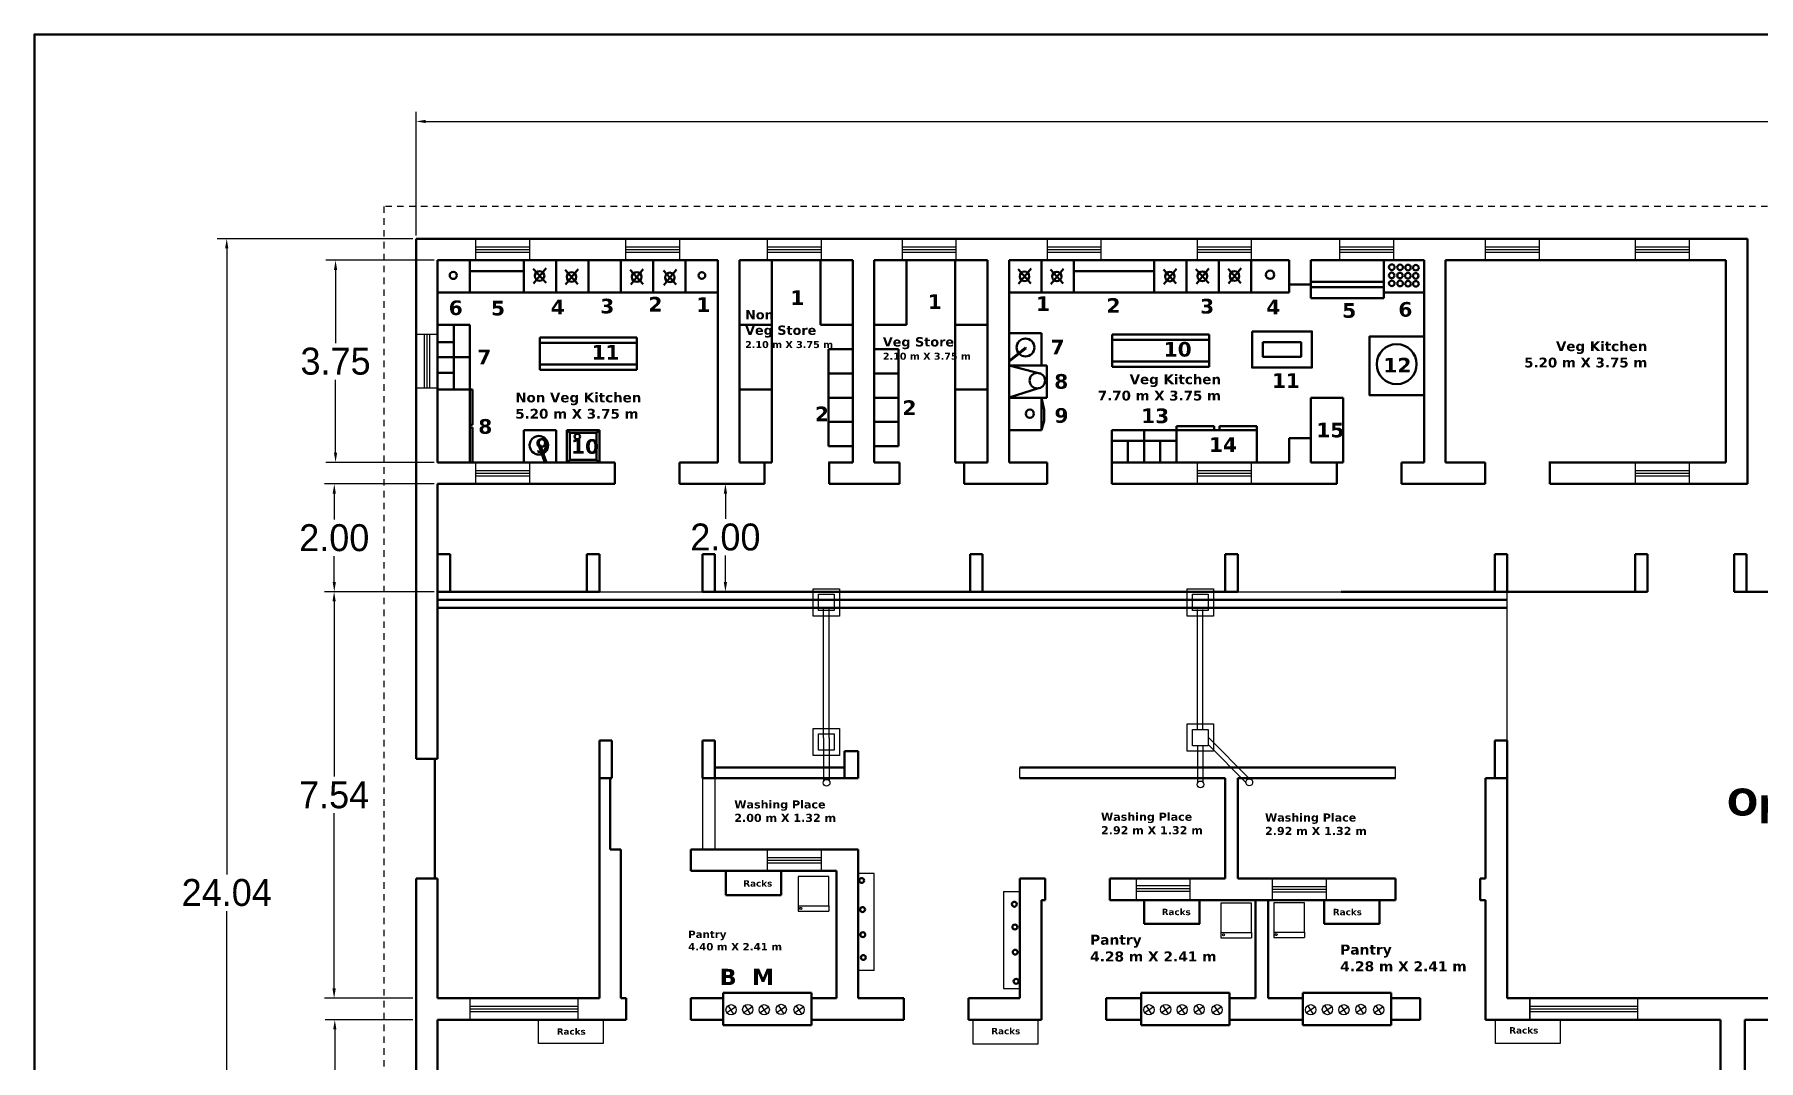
# Model space of a CAD drawing. Header units: inches. Extents: x 23 to 232, y -46 to 52.
# Drawn here: x 23.4 to 55.38, y 32.19 to 51.22 of the extents above; entities that cross this region are included whole.
import ezdxf

# ---------------------------------------------------------------- set-up
doc = ezdxf.new("R2010")
doc.units = ezdxf.units.IN
doc.header["$MEASUREMENT"] = 0
doc.linetypes.add('ACAD_ISO02W100', pattern=[15, 12, -3])
doc.dimstyles.get("Standard").update_dxf_attribs({"dimtxt": 0.18, "dimasz": 0.18, "dimexe": 0.18, "dimexo": 0.0625, "dimgap": 0.09, "dimtad": 0, "dimtih": 1, "dimtoh": 1, "dimdec": 4, "dimzin": 0, "dimdsep": 46, "dimtxsty": 'Standard', "dimcen": 0.09, "dimadec": 0, "dimazin": 0, "dimtfac": 1, "dimtdec": 4, "dimtofl": 0, "dimtmove": 0, "dimatfit": 3, "dimfxl": 1, "dimtolj": 1, "dimtzin": 0, "dimarcsym": 0})

# ---------------------------------------------------------------- blocks, each defined once
blk = doc.blocks.new('*D1')
at = {"color": 0, "lineweight": -2}
for p, q in [((30.417, 47.435), (26.787, 47.435)), ((26.967, 47.255), (26.967, 35.642)), ((26.967, 23.575), (26.967, 34.962)), ((30.417, 23.395), (26.787, 23.395))]:
    blk.add_line(p, q, dxfattribs=at)
at = {"color": 0}
for points in [[(26.937, 47.255), (26.997, 47.255), (26.967, 47.435)], [(26.937, 23.575), (26.997, 23.575), (26.967, 23.395)]]:
    blk.add_solid(points, dxfattribs=at)
at = {"layer": 'Defpoints', "color": 0}
for p in [(26.967, 47.435), (30.479, 47.435), (30.479, 23.395)]:
    blk.add_point(p, dxfattribs=at)
at = {"color": 0, "insert": (26.967, 35.302), "char_height": 0.5, "attachment_point": 5}
blk.add_mtext('\\A1;24.04', dxfattribs=at)
blk = doc.blocks.new('*D2')
at = {"color": 0, "lineweight": -2}
for p, q in [((30.479, 47.497), (30.479, 49.791)), ((30.659, 49.611), (58.234, 49.611)), ((87.989, 49.611), (60.414, 49.611)), ((88.169, 47.497), (88.169, 49.791))]:
    blk.add_line(p, q, dxfattribs=at)
at = {"color": 0}
for points in [[(30.659, 49.641), (30.659, 49.581), (30.479, 49.611)], [(87.989, 49.641), (87.989, 49.581), (88.169, 49.611)]]:
    blk.add_solid(points, dxfattribs=at)
at = {"layer": 'Defpoints', "color": 0}
for p in [(88.169, 49.611), (30.479, 47.435), (88.169, 47.435)]:
    blk.add_point(p, dxfattribs=at)
at = {"color": 0, "insert": (59.324, 49.611), "char_height": 0.5, "attachment_point": 5}
blk.add_mtext('\\A1;57.69', dxfattribs=at)
blk = doc.blocks.new('*D7')
at = {"color": 0, "lineweight": -2}
for p, q in [((36.218, 42.885), (36.398, 42.885)), ((36.218, 42.705), (36.218, 42.238)), ((36.218, 41.065), (36.218, 41.558)), ((36.085, 40.885), (36.398, 40.885))]:
    blk.add_line(p, q, dxfattribs=at)
at = {"color": 0}
for points in [[(36.188, 42.705), (36.248, 42.705), (36.218, 42.885)], [(36.188, 41.065), (36.248, 41.065), (36.218, 40.885)]]:
    blk.add_solid(points, dxfattribs=at)
at = {"layer": 'Defpoints', "color": 0}
for p in [(36.156, 42.885), (36.023, 40.885), (36.218, 40.885)]:
    blk.add_point(p, dxfattribs=at)
at = {"color": 0, "insert": (36.218, 41.898), "char_height": 0.5, "attachment_point": 5}
blk.add_mtext('\\A1;2.00', dxfattribs=at)
blk = doc.blocks.new('*D8')
at = {"color": 0, "lineweight": -2}
for p, q in [((30.817, 40.885), (28.779, 40.885)), ((28.959, 40.705), (28.959, 37.455)), ((28.959, 33.525), (28.959, 36.775)), ((30.417, 33.345), (28.779, 33.345))]:
    blk.add_line(p, q, dxfattribs=at)
at = {"color": 0}
for points in [[(28.929, 40.705), (28.989, 40.705), (28.959, 40.885)], [(28.929, 33.525), (28.989, 33.525), (28.959, 33.345)]]:
    blk.add_solid(points, dxfattribs=at)
at = {"layer": 'Defpoints', "color": 0}
for p in [(28.959, 40.885), (30.879, 40.885), (30.479, 33.345)]:
    blk.add_point(p, dxfattribs=at)
at = {"color": 0, "insert": (28.959, 37.115), "char_height": 0.5, "attachment_point": 5}
blk.add_mtext('\\A1;7.54', dxfattribs=at)
blk = doc.blocks.new('*D9')
at = {"color": 0, "lineweight": -2}
for p, q in [((30.417, 32.945), (28.792, 32.945)), ((28.972, 32.765), (28.972, 28.71)), ((28.972, 23.975), (28.972, 28.03)), ((30.817, 23.795), (28.792, 23.795))]:
    blk.add_line(p, q, dxfattribs=at)
at = {"color": 0}
for points in [[(28.942, 32.765), (29.002, 32.765), (28.972, 32.945)], [(28.942, 23.975), (29.002, 23.975), (28.972, 23.795)]]:
    blk.add_solid(points, dxfattribs=at)
at = {"layer": 'Defpoints', "color": 0}
for p in [(30.479, 32.945), (28.972, 23.795), (30.879, 23.795)]:
    blk.add_point(p, dxfattribs=at)
at = {"color": 0, "insert": (28.972, 28.37), "char_height": 0.5, "attachment_point": 5}
blk.add_mtext('\\A1;9.15', dxfattribs=at)
blk = doc.blocks.new('*D10')
at = {"color": 0, "lineweight": -2}
for p, q in [((30.817, 42.885), (28.782, 42.885)), ((28.962, 42.705), (28.962, 42.225)), ((28.962, 41.065), (28.962, 41.545)), ((30.817, 40.885), (28.782, 40.885))]:
    blk.add_line(p, q, dxfattribs=at)
at = {"color": 0}
for points in [[(28.932, 42.705), (28.992, 42.705), (28.962, 42.885)], [(28.932, 41.065), (28.992, 41.065), (28.962, 40.885)]]:
    blk.add_solid(points, dxfattribs=at)
at = {"layer": 'Defpoints', "color": 0}
for p in [(30.879, 42.885), (28.962, 40.885), (30.879, 40.885)]:
    blk.add_point(p, dxfattribs=at)
at = {"color": 0, "insert": (28.962, 41.885), "char_height": 0.5, "attachment_point": 5}
blk.add_mtext('\\A1;2.00', dxfattribs=at)
blk = doc.blocks.new('*D11')
at = {"color": 0, "lineweight": -2}
for p, q in [((30.817, 47.035), (28.806, 47.035)), ((28.986, 46.855), (28.986, 45.5)), ((28.986, 43.465), (28.986, 44.82)), ((30.817, 43.285), (28.806, 43.285))]:
    blk.add_line(p, q, dxfattribs=at)
at = {"color": 0}
for points in [[(28.956, 46.855), (29.016, 46.855), (28.986, 47.035)], [(28.956, 43.465), (29.016, 43.465), (28.986, 43.285)]]:
    blk.add_solid(points, dxfattribs=at)
at = {"layer": 'Defpoints', "color": 0}
for p in [(28.986, 47.035), (30.879, 47.035), (30.879, 43.285)]:
    blk.add_point(p, dxfattribs=at)
at = {"color": 0, "insert": (28.986, 45.16), "char_height": 0.5, "attachment_point": 5}
blk.add_mtext('\\A1;3.75', dxfattribs=at)

msp = doc.modelspace()

# ---------------------------------------------------------------- linework, layer by layer
at = {"linetype": 'ACAD_ISO02W100', "ltscale": 0.01}
for p, q in [((88.76924, 48.03499), (29.87924, 48.03499)), ((29.87924, 48.03499), (29.87924, 22.79499))]:
    msp.add_line(p, q, dxfattribs=at)
at = {"lineweight": 40}
for p, q in [((30.47924, 37.78499), (30.47924, 47.43499)), ((30.47924, 47.43499), (55.17924, 47.43499)), ((55.17924, 42.88499), (55.17924, 47.43499)), ((36.07924, 43.28499), (36.07924, 47.03499)), ((49.17924, 43.28499), (49.17924, 47.03499)), ((49.57924, 43.28499), (49.57924, 47.03499)), ((49.57924, 47.03499), (54.77924, 47.03499)), ((49.57924, 43.28499), (49.57924, 47.03499)), ((54.77924, 47.03499), (49.57924, 47.03499)), ((54.77924, 43.28499), (54.77924, 47.03499)), ((54.77924, 43.28499), (54.77924, 47.03499)), ((46.67924, 46.58499), (47.07924, 46.58499)), ((46.67924, 43.28499), (46.67924, 43.73499)), ((46.67924, 43.73499), (47.07924, 43.73499)), ((30.87924, 43.28499), (34.16695, 43.28499)), ((34.16695, 43.28499), (34.16695, 42.88499)), ((35.36695, 43.28499), (36.07924, 43.28499)), ((35.36695, 43.28499), (35.36695, 42.88499)), ((36.9445, 43.28499), (36.9445, 42.88499)), ((38.12924, 43.28499), (38.57924, 43.28499)), ((38.1445, 43.28499), (38.1445, 42.88499)), ((39.44562, 43.28499), (39.44562, 42.88499)), ((40.64562, 43.28499), (40.64562, 42.88499)), ((41.47924, 43.28499), (42.185, 43.28499)), ((42.185, 43.28499), (42.185, 42.88499)), ((43.385, 43.28499), (46.67924, 43.28499)), ((43.385, 43.28499), (43.385, 42.88499)), ((47.56207, 43.28499), (47.56207, 42.88499)), ((48.76207, 43.28499), (49.17924, 43.28499)), ((48.76207, 43.28499), (48.76207, 42.88499)), ((49.57924, 43.28499), (50.31244, 43.28499)), ((50.29152, 43.28499), (49.57924, 43.28499)), ((50.31244, 43.28499), (50.31244, 42.88499)), ((54.77924, 43.28499), (51.49152, 43.28499)), ((51.51244, 43.28499), (54.77924, 43.28499)), ((51.51244, 43.28499), (51.51244, 42.88499)), ((30.87924, 37.78499), (30.87924, 42.88499)), ((30.87924, 42.88499), (34.16695, 42.88499)), ((31.12924, 42.88499), (30.87924, 42.88499)), ((30.87924, 42.88499), (30.87924, 42.38499)), ((35.36695, 42.88499), (36.9445, 42.88499)), ((38.1445, 42.88499), (39.44562, 42.88499)), ((40.64562, 42.88499), (42.185, 42.88499)), ((43.385, 42.88499), (47.56207, 42.88499)), ((48.76207, 42.88499), (50.31244, 42.88499)), ((51.51244, 42.88499), (55.17924, 42.88499)), ((30.87924, 41.38499), (30.87924, 40.88499)), ((30.87924, 41.22499), (30.87924, 40.72499)), ((30.47924, 37.78499), (30.47924, 40.88499)), ((30.87924, 40.88499), (33.87924, 40.88499)), ((30.87924, 40.88499), (31.12924, 40.88499)), ((31.07924, 40.88499), (30.87924, 40.88499)), ((30.87924, 40.73499), (50.71879, 40.73499)), ((33.84924, 40.88499), (33.64924, 40.88499)), ((35.79263, 40.88499), (45.72173, 40.88499)), ((35.99263, 40.88499), (35.79263, 40.88499)), ((45.69173, 40.88499), (45.49173, 40.88499)), ((47.6413, 40.88499), (53.32335, 40.88499)), ((47.8413, 40.88499), (47.6413, 40.88499)), ((54.92924, 40.88499), (62.81924, 40.88499)), ((55.12924, 40.88499), (55.37924, 40.88499)), ((30.87924, 40.58499), (50.71879, 40.58499)), ((30.47924, 37.78499), (30.87924, 37.78499)), ((30.82924, 35.56499), (30.82924, 37.78499)), ((33.87924, 33.34499), (33.87924, 37.42499)), ((34.07924, 37.42499), (33.87924, 37.42499)), ((34.07924, 36.10499), (34.07924, 37.42499)), ((35.79263, 37.42499), (38.42924, 37.42499)), ((36.02263, 37.62499), (38.42924, 37.62499)), ((41.67924, 37.62499), (48.64584, 37.62499)), ((41.67924, 37.42499), (45.49173, 37.42499)), ((45.49173, 37.42499), (45.49173, 35.56499)), ((45.72173, 37.42499), (48.64584, 37.42499)), ((45.72173, 37.42499), (45.72173, 35.56499)), ((50.31879, 37.42499), (50.31879, 35.56499)), ((50.31879, 37.42499), (50.71879, 37.42499)), ((50.71879, 37.62499), (50.71879, 35.56499)), ((33.87924, 33.34499), (33.87924, 36.10499)), ((34.27924, 36.10499), (34.07924, 36.10499)), ((34.27924, 33.34499), (34.27924, 36.10499)), ((38.67924, 36.10499), (35.57665, 36.10499)), ((35.57665, 36.10499), (35.57665, 35.70499)), ((38.67924, 33.34499), (38.67924, 36.10499)), ((30.47924, 23.39499), (30.47924, 35.56499)), ((30.47924, 33.34499), (30.47924, 35.56499)), ((30.47924, 35.56499), (30.87924, 35.56499)), ((30.87924, 33.34499), (30.87924, 35.56499)), ((38.27924, 35.70499), (35.57665, 35.70499)), ((36.22626, 35.25499), (36.22626, 35.70499)), ((37.25275, 35.25499), (37.25275, 35.70499)), ((38.27924, 35.56499), (38.27924, 35.70499)), ((38.27924, 33.34499), (38.27924, 35.56499)), ((41.67924, 35.56499), (42.14962, 35.56499)), ((41.67924, 33.34499), (41.67924, 35.56499)), ((42.14962, 35.56499), (42.14962, 35.16499)), ((42.14962, 35.56499), (42.14962, 35.16499)), ((43.34962, 35.56499), (45.49173, 35.56499)), ((43.34962, 35.56499), (43.34962, 35.16499)), ((43.84199, 35.56499), (45.49173, 35.56499)), ((45.72173, 35.56499), (48.64584, 35.56499)), ((45.72173, 35.56499), (48.64584, 35.56499)), ((48.64584, 35.16499), (48.64584, 35.56499)), ((50.22152, 35.56499), (50.31879, 35.56499)), ((50.22152, 35.16499), (50.22152, 35.56499)), ((50.71879, 35.56499), (50.71879, 33.34499)), ((37.25275, 35.25499), (36.22626, 35.25499)), ((42.07924, 32.94499), (42.07924, 35.16499)), ((42.07924, 35.16499), (42.14962, 35.16499)), ((43.34962, 35.16499), (45.72173, 35.16499)), ((43.98873, 34.72557), (43.98873, 35.16499)), ((45.01521, 34.72557), (45.01521, 35.16499)), ((45.72173, 35.16499), (48.64584, 35.16499)), ((46.05454, 35.16499), (46.05454, 33.34499)), ((46.28454, 35.16499), (46.28454, 33.34499)), ((47.32259, 34.72409), (47.32259, 35.16499)), ((48.34908, 34.72409), (48.34908, 35.16499)), ((50.22152, 35.16499), (50.31879, 35.16499)), ((50.22152, 35.16499), (50.22152, 35.16499)), ((50.31879, 35.16499), (50.31879, 32.94499)), ((45.02163, 34.72557), (43.98873, 34.72557)), ((47.32259, 34.72409), (48.34908, 34.72409)), ((33.87924, 33.34499), (30.87924, 33.34499)), ((34.37665, 33.34499), (34.27924, 33.34499)), ((34.37665, 33.34499), (34.37665, 32.94499)), ((35.57665, 33.34499), (35.57665, 32.94499)), ((36.17665, 33.34499), (35.57665, 33.34499)), ((36.17665, 33.34499), (36.17665, 32.94499)), ((38.27924, 33.34499), (37.81643, 33.34499)), ((39.52924, 33.34499), (38.67924, 33.34499)), ((39.52924, 32.94499), (39.52924, 33.34499)), ((41.67924, 33.34499), (40.72924, 33.34499)), ((40.72924, 32.94499), (40.72924, 33.34499)), ((41.10643, 33.34499), (40.94237, 33.34499)), ((43.92924, 33.34499), (43.27924, 33.34499)), ((43.27924, 32.94499), (43.27924, 33.34499)), ((46.05454, 33.34499), (45.56901, 33.34499)), ((46.28454, 33.34499), (46.92901, 33.34499)), ((49.10879, 33.34499), (48.56879, 33.34499)), ((49.10879, 33.34499), (49.10879, 32.94499)), ((50.31879, 33.34499), (50.31879, 32.94499)), ((55.12924, 33.34499), (50.71879, 33.34499)), ((58.02424, 33.34499), (55.12924, 33.34499)), ((30.87924, 23.79499), (30.87924, 32.94499)), ((34.37665, 32.94499), (30.87924, 32.94499)), ((36.17665, 32.94499), (35.57665, 32.94499)), ((39.52924, 32.94499), (37.81643, 32.94499)), ((42.07924, 32.94499), (40.72924, 32.94499)), ((41.22548, 32.94499), (41.08665, 32.94499)), ((41.22548, 32.94499), (41.10586, 32.94499)), ((43.92924, 32.94499), (43.27924, 32.94499)), ((43.27924, 32.94499), (43.92924, 32.94499)), ((46.68454, 32.94499), (45.56901, 32.94499)), ((45.56901, 32.94499), (46.92901, 32.94499)), ((49.10879, 32.94499), (48.56879, 32.94499)), ((50.39924, 32.94499), (50.31879, 32.94499)), ((54.52335, 32.94499), (50.39924, 32.94499)), ((54.67924, 32.94499), (54.52335, 32.94499)), ((54.67924, 23.79499), (54.67924, 32.94499)), ((54.67924, 23.79499), (54.67924, 32.94499)), ((55.12924, 23.79499), (55.12924, 32.94499)), ((58.02424, 32.94499), (55.12924, 32.94499))]:
    msp.add_line(p, q, dxfattribs=at)
at = {"color": 6}
for p, q in [((31.58231, 47.43499), (31.58231, 47.03499)), ((32.58231, 47.43499), (32.58231, 47.03499)), ((34.36695, 47.43499), (34.36695, 47.03499)), ((35.36695, 47.43499), (35.36695, 47.03499)), ((36.99307, 47.43499), (36.99307, 47.03499)), ((37.99307, 47.43499), (37.99307, 47.03499)), ((39.49419, 47.43499), (39.49419, 47.03499)), ((40.49419, 47.43499), (40.49419, 47.03499)), ((42.185, 47.43499), (42.185, 47.03499)), ((43.185, 47.43499), (43.185, 47.03499)), ((44.96965, 47.43499), (44.96965, 47.03499)), ((45.96965, 47.43499), (45.96965, 47.03499)), ((47.61064, 47.43499), (47.61064, 47.03499)), ((48.61064, 47.43499), (48.61064, 47.03499)), ((50.31244, 47.43499), (50.31244, 47.03499)), ((53.09709, 47.43499), (53.09709, 47.03499)), ((54.09709, 47.43499), (54.09709, 47.03499)), ((31.58231, 47.28499), (32.58231, 47.28499)), ((31.58231, 47.23499), (32.58231, 47.23499)), ((31.58231, 47.18499), (32.58231, 47.18499)), ((34.36695, 47.28499), (35.36695, 47.28499)), ((34.36695, 47.23499), (35.36695, 47.23499)), ((34.36695, 47.18499), (35.36695, 47.18499)), ((36.99307, 47.28499), (37.99307, 47.28499)), ((36.99307, 47.23499), (37.99307, 47.23499)), ((36.99307, 47.18499), (37.99307, 47.18499)), ((39.49419, 47.28499), (40.49419, 47.28499)), ((39.49419, 47.23499), (40.49419, 47.23499)), ((39.49419, 47.18499), (40.49419, 47.18499)), ((42.185, 47.28499), (43.185, 47.28499)), ((42.185, 47.23499), (43.185, 47.23499)), ((42.185, 47.18499), (43.185, 47.18499)), ((44.96965, 47.28499), (45.96965, 47.28499)), ((44.96965, 47.23499), (45.96965, 47.23499)), ((44.96965, 47.18499), (45.96965, 47.18499)), ((47.61064, 47.28499), (48.61064, 47.28499)), ((47.61064, 47.23499), (48.61064, 47.23499)), ((47.61064, 47.18499), (48.61064, 47.18499)), ((50.31244, 47.28499), (51.31244, 47.28499)), ((50.31244, 47.23499), (51.31244, 47.23499)), ((50.31244, 47.18499), (51.31244, 47.18499)), ((53.09709, 47.28499), (54.09709, 47.28499)), ((53.09709, 47.23499), (54.09709, 47.23499)), ((53.09709, 47.18499), (54.09709, 47.18499)), ((30.87924, 45.65999), (30.47924, 45.65999)), ((30.62924, 45.65999), (30.62924, 44.65999)), ((30.67924, 45.65999), (30.67924, 44.65999)), ((30.72924, 45.65999), (30.72924, 44.65999)), ((30.87924, 44.65999), (30.47924, 44.65999)), ((31.58231, 43.28499), (31.58231, 42.88499)), ((32.58231, 43.28499), (32.58231, 42.88499)), ((44.96965, 43.28499), (44.96965, 42.88499)), ((45.96965, 43.28499), (45.96965, 42.88499)), ((53.09709, 43.28499), (53.09709, 42.88499)), ((54.09709, 43.28499), (54.09709, 42.88499)), ((31.58231, 43.13499), (32.58231, 43.13499)), ((31.58231, 43.08499), (32.58231, 43.08499)), ((31.58231, 43.03499), (32.58231, 43.03499)), ((44.96965, 43.13499), (45.96965, 43.13499)), ((44.96965, 43.08499), (45.96965, 43.08499)), ((44.96965, 43.03499), (45.96965, 43.03499)), ((53.09709, 43.13499), (54.09709, 43.13499)), ((53.09709, 43.08499), (54.09709, 43.08499)), ((53.09709, 43.03499), (54.09709, 43.03499)), ((36.99342, 36.10499), (36.99342, 35.70499)), ((37.99342, 35.94774), (36.99342, 35.94774)), ((37.99342, 35.89774), (36.99342, 35.89774)), ((37.99342, 35.89774), (36.99342, 35.89774)), ((37.99342, 35.84774), (36.99342, 35.84774)), ((37.99342, 36.10499), (37.99342, 35.70499)), ((43.84199, 35.17521), (43.84199, 35.57521)), ((44.84199, 35.17521), (44.84199, 35.57521)), ((46.36596, 35.15774), (46.36596, 35.55774)), ((47.36596, 35.15774), (47.36596, 35.55774)), ((43.84199, 35.43247), (44.84199, 35.43247)), ((43.84199, 35.38247), (44.84199, 35.38247)), ((43.84199, 35.38247), (44.84199, 35.38247)), ((43.84199, 35.33247), (44.84199, 35.33247)), ((46.36596, 35.41499), (47.36596, 35.41499)), ((46.36596, 35.36499), (47.36596, 35.36499)), ((46.36596, 35.36499), (47.36596, 35.36499)), ((46.36596, 35.31499), (47.36596, 35.31499)), ((31.47924, 33.34499), (31.47924, 32.94499)), ((33.47924, 33.34499), (33.47924, 32.94499)), ((51.13879, 33.34499), (51.13879, 32.94499)), ((51.13879, 32.94499), (51.13879, 33.34499)), ((53.13879, 33.34499), (53.13879, 32.94499)), ((31.47924, 33.19499), (33.47924, 33.19499)), ((31.47924, 33.14499), (33.47924, 33.14499)), ((31.47924, 33.14499), (33.47924, 33.14499)), ((31.47924, 33.09499), (33.47924, 33.09499)), ((51.13879, 33.19499), (53.13879, 33.19499)), ((51.13879, 33.14499), (53.13879, 33.14499)), ((51.13879, 33.14499), (53.13879, 33.14499)), ((51.13879, 33.09499), (53.13879, 33.09499))]:
    msp.add_line(p, q, dxfattribs=at)
for p, q in [((51.31244, 47.43499), (51.31244, 47.03499)), ((32.78035, 43.60908), (32.75844, 43.60164)), ((33.87924, 40.88499), (35.79263, 40.88499)), ((45.69173, 40.88499), (47.6413, 40.88499)), ((50.71879, 37.62499), (50.71879, 40.88499)), ((38.04015, 38.176), (38.04015, 40.58499)), ((38.14015, 38.176), (38.14015, 40.58499)), ((44.97581, 38.3322), (44.97581, 40.5544)), ((45.07581, 38.3322), (45.07581, 40.5544)), ((38.04015, 38.176), (38.04015, 37.37104)), ((38.14015, 38.176), (38.14015, 37.38436)), ((45.94481, 37.41091), (45.17204, 38.19037)), ((44.97581, 38.02668), (44.97581, 37.34045)), ((45.07581, 38.02668), (45.07581, 37.35377)), ((45.87561, 37.33867), (45.17204, 38.04834)), ((35.79263, 37.42499), (35.79263, 36.10499)), ((36.02263, 37.42499), (36.02263, 36.10499)), ((41.67924, 37.42499), (41.67924, 37.62499)), ((48.64584, 37.42499), (48.64584, 37.62499)), ((38.67924, 33.34499), (38.67924, 36.10499)), ((38.97924, 35.66062), (38.67924, 35.66062)), ((38.97924, 33.86062), (38.97924, 35.66062)), ((41.37635, 35.3266), (41.37635, 33.5266)), ((41.37635, 35.3266), (41.67635, 35.3266)), ((37.56866, 35.05623), (37.56866, 34.95623)), ((37.56866, 34.95623), (38.13826, 34.95623)), ((38.13826, 35.05623), (38.13826, 34.95623)), ((45.41047, 34.56287), (45.41047, 34.46287)), ((45.98006, 34.56287), (45.98006, 34.46287)), ((46.38996, 34.56852), (46.38996, 34.46852)), ((46.95956, 34.56852), (46.95956, 34.46852)), ((45.41047, 34.46287), (45.98006, 34.46287)), ((46.38996, 34.46852), (46.95956, 34.46852)), ((38.67924, 33.48159), (38.67924, 34.08159)), ((38.67924, 33.48159), (38.67924, 33.93159)), ((38.97924, 33.86062), (38.67924, 33.86062)), ((41.37635, 33.5266), (41.67635, 33.5266)), ((32.75025, 32.50499), (32.75025, 32.94499)), ((33.95025, 32.94499), (33.95025, 32.50499)), ((40.81209, 32.48936), (40.81209, 32.94499)), ((42.01209, 32.94499), (42.01209, 32.48936)), ((50.31879, 32.94499), (50.81924, 32.94499)), ((50.5055, 32.50592), (50.5055, 32.94499)), ((51.7055, 32.94499), (51.7055, 32.50592)), ((33.95025, 32.50499), (32.75025, 32.50499)), ((42.01209, 32.48936), (40.81209, 32.48936)), ((51.7055, 32.50592), (50.5055, 32.50592))]:
    msp.add_line(p, q)
at = {"color": 3, "lineweight": 40}
for p, q in [((30.87924, 43.28499), (30.87924, 47.03499)), ((30.87924, 47.03499), (36.07924, 47.03499)), ((31.47924, 46.43499), (31.47924, 47.03499)), ((32.47924, 46.43499), (32.47924, 47.03499)), ((33.07924, 46.43499), (33.07924, 47.03499)), ((33.67924, 46.43499), (33.67924, 47.03499)), ((34.27924, 46.43499), (34.27924, 47.03499)), ((34.87924, 46.43499), (34.87924, 47.03499)), ((35.47924, 46.43499), (35.47924, 47.03499)), ((36.47924, 43.28499), (36.47924, 47.03499)), ((36.47924, 47.03499), (38.57924, 47.03499)), ((37.07924, 43.28499), (37.07924, 47.03499)), ((37.97924, 45.83499), (37.97924, 47.03499)), ((38.57924, 43.28499), (38.57924, 47.03499)), ((38.97924, 43.28499), (38.97924, 47.03499)), ((38.97924, 47.03499), (41.07924, 47.03499)), ((39.57924, 45.83499), (39.57924, 47.03499)), ((40.47924, 43.28499), (40.47924, 47.03499)), ((41.07924, 43.28499), (41.07924, 47.03499)), ((41.47924, 43.28499), (41.47924, 47.03499)), ((41.47924, 47.03499), (46.67924, 47.03499)), ((42.07924, 46.43499), (42.07924, 47.03499)), ((42.67924, 46.43499), (42.67924, 47.03499)), ((44.16965, 46.43499), (44.16965, 47.03499)), ((44.76965, 46.43499), (44.76965, 47.03499)), ((45.36965, 46.43499), (45.36965, 47.03499)), ((45.96965, 46.43499), (45.96965, 47.03499)), ((46.67924, 46.43499), (46.67924, 47.03499)), ((47.07924, 46.33499), (47.07924, 47.03499)), ((47.07924, 47.03499), (49.17924, 47.03499)), ((48.42924, 46.33499), (48.42924, 47.03499)), ((31.47924, 46.83499), (32.47924, 46.83499)), ((32.6521, 46.87456), (32.89017, 46.61367)), ((32.89401, 46.88991), (32.65978, 46.60216)), ((33.24342, 46.85538), (33.48149, 46.59449)), ((33.48533, 46.87072), (33.2511, 46.58298)), ((34.45294, 46.85538), (34.69101, 46.59449)), ((34.69485, 46.87072), (34.46062, 46.58298)), ((35.0673, 46.84771), (35.30536, 46.58681)), ((35.3092, 46.86305), (35.07498, 46.5753)), ((41.64709, 46.86747), (41.88515, 46.60658)), ((41.88899, 46.88282), (41.65477, 46.59507)), ((42.24758, 46.86398), (42.48564, 46.60309)), ((42.48948, 46.87933), (42.25526, 46.59158)), ((42.67924, 46.83499), (44.16965, 46.83499)), ((44.34376, 46.86276), (44.58182, 46.60187)), ((44.58566, 46.87811), (44.35144, 46.59036)), ((44.94635, 46.86828), (45.18442, 46.60739)), ((45.18826, 46.88363), (44.95403, 46.59588)), ((45.54342, 46.87381), (45.78148, 46.61292)), ((45.78532, 46.88916), (45.5511, 46.60141)), ((30.87924, 46.43499), (36.07924, 46.43499)), ((41.47924, 46.43499), (46.67924, 46.43499)), ((47.07924, 46.63499), (48.42924, 46.63499)), ((47.07924, 46.53499), (48.42924, 46.53499)), ((48.42924, 46.43499), (49.17924, 46.43499)), ((47.07924, 46.33499), (48.42924, 46.33499)), ((30.87924, 45.83499), (31.47924, 45.83499)), ((31.17924, 44.63499), (31.17924, 45.83499)), ((31.47924, 43.28499), (31.47924, 45.83499)), ((36.47924, 45.83499), (37.07924, 45.83499)), ((37.97924, 45.83499), (38.57924, 45.83499)), ((38.97924, 45.83499), (39.57924, 45.83499)), ((40.47924, 45.83499), (41.07924, 45.83499)), ((31.17924, 45.51449), (30.87924, 45.51449)), ((32.77622, 45.6028), (32.77622, 45.0028)), ((34.57622, 45.6028), (32.77622, 45.6028)), ((34.57622, 45.5028), (32.77622, 45.5028)), ((34.57622, 45.0028), (34.57622, 45.6028)), ((41.47924, 45.68499), (42.07924, 45.68499)), ((41.78435, 45.41667), (41.47924, 45.17208)), ((41.78435, 45.41667), (41.79361, 45.39588)), ((42.07924, 45.08499), (42.07924, 45.68499)), ((42.07924, 45.08499), (42.07924, 45.68499)), ((43.38983, 45.65847), (43.38983, 45.05847)), ((45.18983, 45.65847), (43.38983, 45.65847)), ((45.18983, 45.55847), (43.38983, 45.55847)), ((45.18983, 45.05847), (45.18983, 45.65847)), ((30.87924, 45.23499), (31.47924, 45.23499)), ((32.77622, 45.1028), (34.57622, 45.1028)), ((38.12924, 43.58499), (38.12924, 45.38499)), ((38.12924, 45.38499), (38.57924, 45.38499)), ((39.42924, 45.38499), (38.97924, 45.38499)), ((39.42924, 43.58499), (39.42924, 45.38499)), ((41.79361, 45.39588), (41.47924, 45.15999)), ((43.38983, 45.15847), (45.18983, 45.15847)), ((31.17924, 44.94405), (30.87924, 44.94405)), ((32.77622, 45.0028), (34.57622, 45.0028)), ((38.12924, 44.93499), (38.57924, 44.93499)), ((39.42924, 44.93499), (38.97924, 44.93499)), ((41.47924, 45.08499), (42.17924, 45.08499)), ((41.47924, 45.08499), (42.07646, 44.92624)), ((42.17924, 44.48499), (42.17924, 45.08499)), ((43.38983, 45.05847), (45.18983, 45.05847)), ((30.87924, 44.63499), (31.52924, 44.63499)), ((31.52924, 43.98499), (31.52924, 44.63499)), ((36.47924, 44.63499), (37.07924, 44.63499)), ((38.12924, 44.48499), (38.57924, 44.48499)), ((39.42924, 44.48499), (38.97924, 44.48499)), ((40.47924, 44.63499), (41.07924, 44.63499)), ((41.4789, 44.48743), (42.02415, 44.66)), ((41.47924, 44.48499), (42.17924, 44.48499)), ((42.07924, 43.88499), (42.07924, 44.48499)), ((42.07924, 43.88499), (42.07924, 44.48499)), ((42.13419, 44.26237), (42.07924, 44.48499)), ((47.07924, 43.28499), (47.07924, 44.48499)), ((47.07924, 44.48499), (47.67924, 44.48499)), ((47.67924, 43.28499), (47.67924, 44.48499)), ((42.13419, 44.26237), (42.13419, 44.05409)), ((31.47924, 43.98499), (31.52924, 43.98499)), ((31.47924, 43.93499), (31.52924, 43.93499)), ((31.52924, 43.28499), (31.52924, 43.93499)), ((32.47924, 43.88499), (32.47924, 43.28499)), ((33.07924, 43.88499), (32.47924, 43.88499)), ((33.07924, 43.88499), (33.07924, 43.28499)), ((33.27924, 43.88499), (33.87924, 43.88499)), ((33.27924, 43.88499), (33.27924, 43.28499)), ((33.32924, 43.83499), (33.27924, 43.88499)), ((33.32924, 43.83499), (33.82924, 43.83499)), ((33.32924, 43.83499), (33.32924, 43.33499)), ((33.82924, 43.83499), (33.87924, 43.88499)), ((33.82924, 43.83499), (33.82924, 43.33499)), ((33.87924, 43.88499), (33.87924, 43.28499)), ((38.12924, 44.03499), (38.57924, 44.03499)), ((39.42924, 44.03499), (38.97924, 44.03499)), ((41.47924, 43.88499), (42.07924, 43.88499)), ((42.13419, 44.05409), (42.07924, 43.88499)), ((43.385, 43.88499), (46.07924, 43.88499)), ((43.385, 43.28499), (43.385, 43.88499)), ((43.985, 43.28499), (43.985, 43.88499)), ((44.585, 43.95499), (45.28212, 43.95499)), ((44.585, 43.28499), (44.585, 43.95499)), ((45.28212, 43.95499), (45.28212, 43.88499)), ((45.38212, 43.95499), (46.07924, 43.95499)), ((45.38212, 43.95499), (45.38212, 43.88499)), ((46.07924, 43.28499), (46.07924, 43.95499)), ((32.75844, 43.60164), (32.86585, 43.28499)), ((32.90054, 43.28499), (32.78035, 43.60908)), ((38.12924, 43.58499), (38.57924, 43.58499)), ((39.42924, 43.58499), (38.97924, 43.58499)), ((43.385, 43.68499), (44.585, 43.68499)), ((43.685, 43.28499), (43.685, 43.68499)), ((44.285, 43.28499), (44.285, 43.68499)), ((33.27924, 43.28499), (33.32924, 43.33499)), ((33.32924, 43.33499), (33.82924, 43.33499)), ((33.82924, 43.33499), (33.87924, 43.28499)), ((36.47924, 43.28499), (37.07924, 43.28499)), ((38.97924, 43.28499), (39.44562, 43.28499)), ((40.47924, 43.28499), (41.07924, 43.28499)), ((47.07924, 43.28499), (47.67924, 43.28499))]:
    msp.add_line(p, q, dxfattribs=at)
at = {"color": 1, "lineweight": 40}
for p, q in [((30.87924, 40.88499), (30.87924, 41.58499)), ((30.87924, 41.58499), (31.10924, 41.58499)), ((31.10924, 41.58499), (31.10924, 40.88499)), ((33.64924, 40.88499), (33.64924, 41.58499)), ((33.64924, 41.58499), (33.87924, 41.58499)), ((33.87924, 41.58499), (33.87924, 40.88499)), ((35.79263, 40.88499), (35.79263, 41.58499)), ((35.79263, 41.58499), (36.02263, 41.58499)), ((36.02263, 41.58499), (36.02263, 40.88499)), ((40.75718, 40.88499), (40.75718, 41.58499)), ((40.75718, 41.58499), (40.98718, 41.58499)), ((40.98718, 41.58499), (40.98718, 40.88499)), ((45.49173, 40.88499), (45.49173, 41.58499)), ((45.49173, 41.58499), (45.72173, 41.58499)), ((45.72173, 41.58499), (45.72173, 40.88499)), ((50.48879, 40.88499), (50.48879, 41.58499)), ((50.48879, 41.58499), (50.71879, 41.58499)), ((50.71879, 41.58499), (50.71879, 40.88499)), ((53.09335, 40.88499), (53.09335, 41.58499)), ((53.09335, 41.58499), (53.32335, 41.58499)), ((53.32335, 41.58499), (53.32335, 40.88499)), ((54.92924, 40.88499), (54.92924, 41.58499)), ((54.92924, 41.58499), (55.15924, 41.58499)), ((55.15924, 41.58499), (55.15924, 40.88499)), ((31.10924, 40.88499), (30.87924, 40.88499)), ((33.87924, 40.88499), (33.64924, 40.88499)), ((36.02263, 40.88499), (35.79263, 40.88499)), ((40.98718, 40.88499), (40.75718, 40.88499)), ((45.72173, 40.88499), (45.49173, 40.88499)), ((50.71879, 40.88499), (50.48879, 40.88499)), ((53.32335, 40.88499), (53.09335, 40.88499)), ((55.15924, 40.88499), (54.92924, 40.88499)), ((33.87924, 37.42499), (33.87924, 38.12499)), ((33.87924, 38.12499), (34.10924, 38.12499)), ((34.10924, 38.12499), (34.10924, 37.42499)), ((35.79263, 37.42499), (35.79263, 38.12499)), ((35.79263, 38.12499), (36.02263, 38.12499)), ((36.02263, 38.12499), (36.02263, 37.42499)), ((50.48879, 37.42499), (50.48879, 38.12499)), ((50.48879, 38.12499), (50.71879, 38.12499)), ((50.71879, 38.12499), (50.71879, 37.42499)), ((38.67924, 37.92499), (38.42924, 37.92499)), ((38.42924, 37.92499), (38.42924, 37.42499)), ((38.67924, 37.42499), (38.67924, 37.92499)), ((34.10924, 37.42499), (33.87924, 37.42499)), ((36.02263, 37.42499), (35.79263, 37.42499)), ((38.42924, 37.42499), (38.67924, 37.42499)), ((50.71879, 37.42499), (50.48879, 37.42499))]:
    msp.add_line(p, q, dxfattribs=at)
at = {"color": 5, "lineweight": 40}
for p, q in [((36.17665, 33.44499), (37.81643, 33.44499)), ((36.17665, 33.44499), (36.17665, 32.84499)), ((37.81643, 33.44499), (37.81643, 32.84499)), ((37.81643, 33.44499), (37.81643, 32.84499)), ((43.92924, 33.44499), (45.56901, 33.44499)), ((43.92924, 33.44499), (43.92924, 32.84499)), ((45.56901, 33.44499), (45.56901, 32.84499)), ((46.92901, 33.44499), (46.92901, 32.84499)), ((46.92901, 33.44499), (48.56879, 33.44499)), ((48.56879, 33.44499), (48.56879, 32.84499)), ((36.17665, 32.84499), (37.81643, 32.84499)), ((43.92924, 32.84499), (45.56901, 32.84499)), ((46.92901, 32.84499), (48.56879, 32.84499))]:
    msp.add_line(p, q, dxfattribs=at)
at = {"color": 1}
for p, q in [((36.24484, 33.0772), (36.40214, 33.18346)), ((36.37603, 33.05129), (36.27095, 33.20937)), ((36.55409, 33.08003), (36.71138, 33.18629)), ((36.68527, 33.05412), (36.58019, 33.21221)), ((36.86049, 33.0772), (37.01778, 33.18346)), ((36.99167, 33.05129), (36.8866, 33.20937)), ((37.1754, 33.08287), (37.3327, 33.18913)), ((37.30659, 33.05696), (37.20151, 33.21504)), ((37.50634, 33.0774), (37.66363, 33.18365)), ((37.63753, 33.05148), (37.53245, 33.20957)), ((43.99743, 33.0772), (44.15473, 33.18346)), ((44.12862, 33.05129), (44.02354, 33.20937)), ((44.30667, 33.08003), (44.46397, 33.18629)), ((44.43786, 33.05412), (44.33278, 33.21221)), ((44.61308, 33.0772), (44.77037, 33.18346)), ((44.74426, 33.05129), (44.63918, 33.20937)), ((44.92799, 33.08287), (45.08529, 33.18913)), ((45.05918, 33.05696), (44.9541, 33.21504)), ((45.25893, 33.0774), (45.41622, 33.18365)), ((45.39011, 33.05148), (45.28504, 33.20957)), ((46.99721, 33.0772), (47.1545, 33.18346)), ((47.12839, 33.05129), (47.02332, 33.20937)), ((47.30645, 33.08003), (47.46374, 33.18629)), ((47.43764, 33.05412), (47.33256, 33.21221)), ((47.61285, 33.0772), (47.77015, 33.18346)), ((47.74404, 33.05129), (47.63896, 33.20937)), ((47.92777, 33.08287), (48.08506, 33.18913)), ((48.05895, 33.05696), (47.95388, 33.21504)), ((48.25871, 33.0774), (48.416, 33.18365)), ((48.38989, 33.05148), (48.28481, 33.20957))]:
    msp.add_line(p, q, dxfattribs=at)
at = {"lineweight": 40}
msp.add_lwpolyline([(91.72362, 51.22439), (23.4006, 51.22439), (23.4006, 10.87318), (91.72362, 10.87318)], close=True, dxfattribs=at)
at = {"color": 3, "lineweight": 40}
for points in [[(45.98803, 45.71472), (47.09787, 45.71472), (47.09787, 45.04474), (45.98803, 45.04474)], [(46.18803, 45.51472), (46.89787, 45.51472), (46.89787, 45.24474), (46.18803, 45.24474)]]:
    msp.add_lwpolyline(points, close=True, dxfattribs=at)
msp.add_lwpolyline([(49.17924, 45.61789), (48.16378, 45.61789), (48.16378, 44.53469), (49.17924, 44.53469)], dxfattribs=at)
for points in [[(37.84707, 40.94051), (38.33525, 40.94051), (38.33525, 40.43499), (37.84707, 40.43499)], [(44.78387, 40.94051), (45.27204, 40.94051), (45.27204, 40.43499), (44.78387, 40.43499)], [(37.94707, 40.84051), (38.23525, 40.84051), (38.23525, 40.53499), (37.94707, 40.53499)], [(44.88387, 40.84051), (45.17204, 40.84051), (45.17204, 40.53499), (44.88387, 40.53499)], [(44.78387, 38.4322), (45.27204, 38.4322), (45.27204, 37.92668), (44.78387, 37.92668)], [(37.84707, 38.35095), (38.33525, 38.35095), (38.33525, 37.84544), (37.84707, 37.84544)], [(37.94707, 38.25095), (38.23525, 38.25095), (38.23525, 37.94544), (37.94707, 37.94544)], [(44.88387, 38.3322), (45.17204, 38.3322), (45.17204, 38.02668), (44.88387, 38.02668)], [(38.13826, 35.59983), (37.56866, 35.59983), (37.56866, 35.05623), (38.13826, 35.05623)], [(45.98006, 35.10647), (45.41047, 35.10647), (45.41047, 34.56287), (45.98006, 34.56287)], [(46.95956, 35.11211), (46.38996, 35.11211), (46.38996, 34.56852), (46.95956, 34.56852)]]:
    msp.add_lwpolyline(points, close=True)
for centre, radius in [((31.16981, 46.7549), 0.06674), ((32.77114, 46.74412), 0.08824), ((33.36246, 46.72493), 0.08824), ((34.57197, 46.72493), 0.08824), ((35.18633, 46.71726), 0.08824), ((35.78304, 46.75264), 0.06201), ((41.76612, 46.73703), 0.08824), ((42.36661, 46.73354), 0.08824), ((44.46279, 46.73231), 0.08824), ((45.06538, 46.73784), 0.08824), ((45.66245, 46.74336), 0.08824), ((46.32169, 46.76721), 0.07822), ((48.57744, 46.75488), 0.05211), ((48.57975, 46.90668), 0.05211), ((48.73163, 46.75261), 0.05211), ((48.73394, 46.90441), 0.05211), ((48.87902, 46.74808), 0.05211), ((48.88133, 46.89988), 0.05211), ((49.02414, 46.74582), 0.05211), ((49.02645, 46.89762), 0.05211), ((48.57971, 46.60761), 0.05211), ((48.7339, 46.60534), 0.05211), ((48.88129, 46.60081), 0.05211), ((49.02641, 46.59855), 0.05211), ((41.78435, 45.41667), 0.16596), ((48.67011, 45.10683), 0.37021), ((42.00432, 44.80216), 0.14354), ((41.86515, 44.18765), 0.07625), ((32.75782, 43.60347), 0.17219), ((33.47129, 43.76419), 0.05056)]:
    msp.add_circle(centre, radius, dxfattribs=at)
for centre, radius in [((38.09491, 37.34193), 0.06202), ((45.03058, 37.31134), 0.06202), ((45.93669, 37.34943), 0.06202), ((37.61452, 35.01164), 0.01861), ((46.43582, 34.52392), 0.01861), ((45.45633, 34.51828), 0.01861)]:
    msp.add_circle(centre, radius)
at = {"lineweight": 40}
for centre in [(38.7448, 35.52883), (38.76255, 34.98894), (41.57861, 35.08753), (38.76736, 34.52268), (41.58823, 34.66453), (41.59304, 34.19827), (38.77698, 34.09968), (41.61079, 33.65839)]:
    msp.add_circle(centre, 0.04543, dxfattribs=at)
at = {"color": 1}
for centre in [(36.32349, 33.13033), (36.63273, 33.13316), (36.93914, 33.13033), (37.25405, 33.136), (37.58499, 33.13053), (44.07608, 33.13033), (44.38532, 33.13316), (44.69172, 33.13033), (45.00664, 33.136), (45.33758, 33.13053), (47.07586, 33.13033), (47.3851, 33.13316), (47.6915, 33.13033), (48.00642, 33.136), (48.33735, 33.13053)]:
    msp.add_circle(centre, 0.09491, dxfattribs=at)

# ---------------------------------------------------------------- texts
for s, insert, char_height, width, attachment_point in [('{\\fVerdana|b1|i0|c0|p34;1}', (37.42222, 46.47546), 0.2715054, 0.4973482, 1), ('{\\fVerdana|b1|i0|c0|p34;1}', (39.97406, 46.40384), 0.2715054, 0.4973482, 1), ('{\\fVerdana|b1|i0|c0|p34;6}', (31.08533, 46.29029), 0.2715054, 0.4973482, 1), ('{\\fVerdana|b1|i0|c0|p34;5}', (31.8695, 46.28365), 0.2715054, 0.4973482, 1), ('{\\fVerdana|b1|i0|c0|p34;4}', (32.9789, 46.30287), 0.2715054, 0.4973482, 1), ('{\\fVerdana|b1|i0|c0|p34;3}', (33.8959, 46.32146), 0.2715054, 0.4973482, 1), ('{\\fVerdana|b1|i0|c0|p34;2}', (34.79016, 46.35556), 0.2715054, 0.4973482, 1), ('{\\fVerdana|b1|i0|c0|p34;1}', (35.67967, 46.3483), 0.2715054, 0.4973482, 1), ('{\\fVerdana|b1|i0|c0|p34;1}', (41.98142, 46.3646), 0.2715054, 0.4973482, 1), ('{\\fVerdana|b1|i0|c0|p34;2}', (43.28773, 46.33196), 0.2715054, 0.4973482, 1), ('{\\fVerdana|b1|i0|c0|p34;3}', (45.02513, 46.31891), 0.2715054, 0.4973482, 1), ('{\\fVerdana|b1|i0|c0|p34;4}', (46.25303, 46.30424), 0.2715054, 0.4973482, 1), ('{\\fVerdana|b1|i0|c0|p34;5}', (47.66086, 46.23961), 0.2715054, 0.4973482, 1), ('{\\fVerdana|b1|i0|c0|p34;6}', (48.70247, 46.26054), 0.2715054, 0.4973482, 1), ('{\\fVerdana|b1|i0|c0|p34;11}', (33.73535, 45.46444), 0.2715054, 0.4973482, 1), ('{\\fVerdana|b1|i0|c0|p34;7}', (42.24895, 45.56081), 0.2715054, 0.4973482, 1), ('{\\fVerdana|b1|i0|c0|p34;10}', (44.34895, 45.52011), 0.2715054, 0.4973482, 1), ('{\\fVerdana|b1|i0|c0|p34;Veg Kitchen\\P5.20 m X 3.75 m}', (53.31987, 45.53112), 0.1814051, 2.5467002, 3), ('{\\fVerdana|b1|i0|c0|p34;7}', (31.61393, 45.37642), 0.2715054, 0.4973482, 1), ('{\\fVerdana|b1|i0|c0|p34;12}', (48.42568, 45.22496), 0.2715054, 0.4973482, 1), ('{\\fVerdana|b1|i0|c0|p34;8}', (42.31813, 44.92385), 0.2715054, 0.4973482, 1), ('{\\fVerdana|b1|i0|c0|p34;11}', (46.35628, 44.93962), 0.2715054, 0.4973482, 1), ('{\\fVerdana|b1|i0|c0|p34;2}', (37.87883, 44.32116), 0.2715054, 0.4973482, 1), ('{\\fVerdana|b1|i0|c0|p34;2}', (39.50315, 44.43618), 0.2715054, 0.4973482, 1), ('{\\fVerdana|b1|i0|c0|p34;9}', (42.32255, 44.29278), 0.2715054, 0.4973482, 1), ('{\\fVerdana|b1|i0|c0|p34;13}', (43.93119, 44.28536), 0.2715054, 0.4973482, 1), ('{\\fVerdana|b1|i0|c0|p34;8}', (31.63365, 44.08878), 0.2715054, 0.4973482, 1), ('{\\fVerdana|b1|i0|c0|p34;15}', (47.18043, 44.02118), 0.2715054, 0.4973482, 1), ('{\\fVerdana|b1|i0|c0|p34;9}', (32.69004, 43.73254), 0.2715054, 0.4973482, 1), ('{\\fVerdana|b1|i0|c0|p34;10}', (33.3553, 43.71761), 0.2715054, 0.4973482, 1), ('{\\fVerdana|b1|i0|c0|p34;14}', (45.18913, 43.75153), 0.2715054, 0.4973482, 1), ('{\\fVerdana|b1|i0|c0|p34;Open to Sky}', (54.79522, 37.23387), 0.5, 7.2219001, 1), ('{\\fVerdana|b1|i0|c0|p34;Washing Place\\P2.00 m X 1.32 m}', (36.38272, 37.01538), 0.15, 4.211625, 1), ('{\\fVerdana|b1|i0|c0|p34;Washing Place\\P2.92 m X 1.32 m}', (43.1853, 36.78597), 0.15, 4.211625, 1), ('{\\fVerdana|b1|i0|c0|p34;Washing Place\\P2.92 m X 1.32 m}', (46.22814, 36.77238), 0.15, 4.211625, 1), ('{\\fVerdana|b1|i0|c0|p34;Racks}', (36.55009, 35.53357), 0.1188068, 0.7203121, 1), ('{\\fVerdana|b1|i0|c0|p34;Racks}', (44.31255, 35.00414), 0.1188068, 0.7203121, 1), ('{\\fVerdana|b1|i0|c0|p34;Racks}', (48.02525, 35.00267), 0.1188068, 0.7203121, 3), ('{\\fVerdana|b1|i0|c0|p34;Pantry\\P4.40 m X 2.41 m}', (35.52739, 34.59918), 0.1382023, 2.6457105, 1), ('{\\fVerdana|b1|i0|c0|p34;Pantry\\P4.28 m X 2.41 m}', (42.98364, 34.52227), 0.1861907, 3.1366616, 1), ('{\\fVerdana|b1|i0|c0|p34;Pantry\\P4.28 m X 2.41 m}', (47.62298, 34.34), 0.1861907, 3.1366616, 1), ('{\\fVerdana|b1|i0|c0|p34;B  M}', (36.11096, 33.88943), 0.3, 1.0649866, 1), ('{\\fVerdana|b1|i0|c0|p34;Racks}', (33.08979, 32.78597), 0.1188068, 0.7203121, 1), ('{\\fVerdana|b1|i0|c0|p34;Racks}', (41.15066, 32.79376), 0.1188068, 0.7203121, 1), ('{\\fVerdana|b1|i0|c0|p34;Racks}', (50.7598, 32.80792), 0.1188068, 0.7203121, 1)]:
    msp.add_mtext(s, dxfattribs=dict(insert=insert, char_height=char_height, width=width, attachment_point=attachment_point))
at = {"color": 1, "lineweight": 40}
for s, insert, char_height, width, attachment_point in [('{\\fVerdana|b1|i0|c0|p34;Non\\PVeg Store\\P\\H0.75x;2.10 m X 3.75 m}', (36.5833, 46.11271), 0.1728814, 3.6405587, 1), ('{\\fVerdana|b1|i0|c0|p34;Veg Store\\P\\H0.75x;2.10 m X 3.75 m}', (39.13832, 45.6084), 0.1728814, 3.6405587, 1), ('{\\fVerdana|b1|i0|c0|p34;Veg Kitchen\\P7.70 m X 3.75 m}', (45.41111, 44.91772), 0.1814051, 2.5467002, 3), ('{\\fVerdana|b1|i0|c0|p34;Non Veg Kitchen\\P5.20 m X 3.75 m}', (32.32048, 44.58069), 0.1814051, 2.5467002, 1)]:
    msp.add_mtext(s, dxfattribs=dict(at, insert=insert, char_height=char_height, width=width, attachment_point=attachment_point))

# ---------------------------------------------------------------- dimensions: what is measured, and where the dimension line sits
dim = msp.add_linear_dim(base=(88.16924, 49.61068), p1=(30.47924, 47.43499), p2=(88.16924, 47.43499), dimstyle='Standard', override={"dimtxt": 0.5, "dimdec": 2})
dim.commit()
dim.dimension.update_dxf_attribs({"geometry": '*D2', "text_midpoint": (59.32424, 49.61068)})
for base, p1, p2, picture, middle in [((26.96726, 47.43499), (30.47924, 23.39499), (30.47924, 47.43499), '*D1', (26.96726, 35.30158)), ((36.21822, 40.88499), (36.15572, 42.88499), (36.02263, 40.88499), '*D7', (36.21822, 41.89759))]:
    dim = msp.add_linear_dim(base=base, p1=p1, p2=p2, angle=90, dimstyle='Standard', override={"dimtxt": 0.5, "dimdec": 2})
    dim.commit()
    dim.dimension.update_dxf_attribs({"geometry": picture, "text_midpoint": middle, "dimtype": 160})
for base, p1, p2, picture, middle in [((28.98574, 47.03499), (30.87924, 43.28499), (30.87924, 47.03499), '*D11', (28.98574, 45.15999)), ((28.96249, 40.88499), (30.87924, 42.88499), (30.87924, 40.88499), '*D10', (28.96249, 41.88499)), ((28.95942, 40.88499), (30.47924, 33.34499), (30.87924, 40.88499), '*D8', (28.95942, 37.11499)), ((28.97246, 23.79499), (30.47924, 32.94499), (30.87924, 23.79499), '*D9', (28.97246, 28.36999))]:
    dim = msp.add_linear_dim(base=base, p1=p1, p2=p2, angle=90, dimstyle='Standard', override={"dimtxt": 0.5, "dimdec": 2})
    dim.commit()
    dim.dimension.update_dxf_attribs({"geometry": picture, "text_midpoint": middle})

doc.saveas('drawing.dxf')
